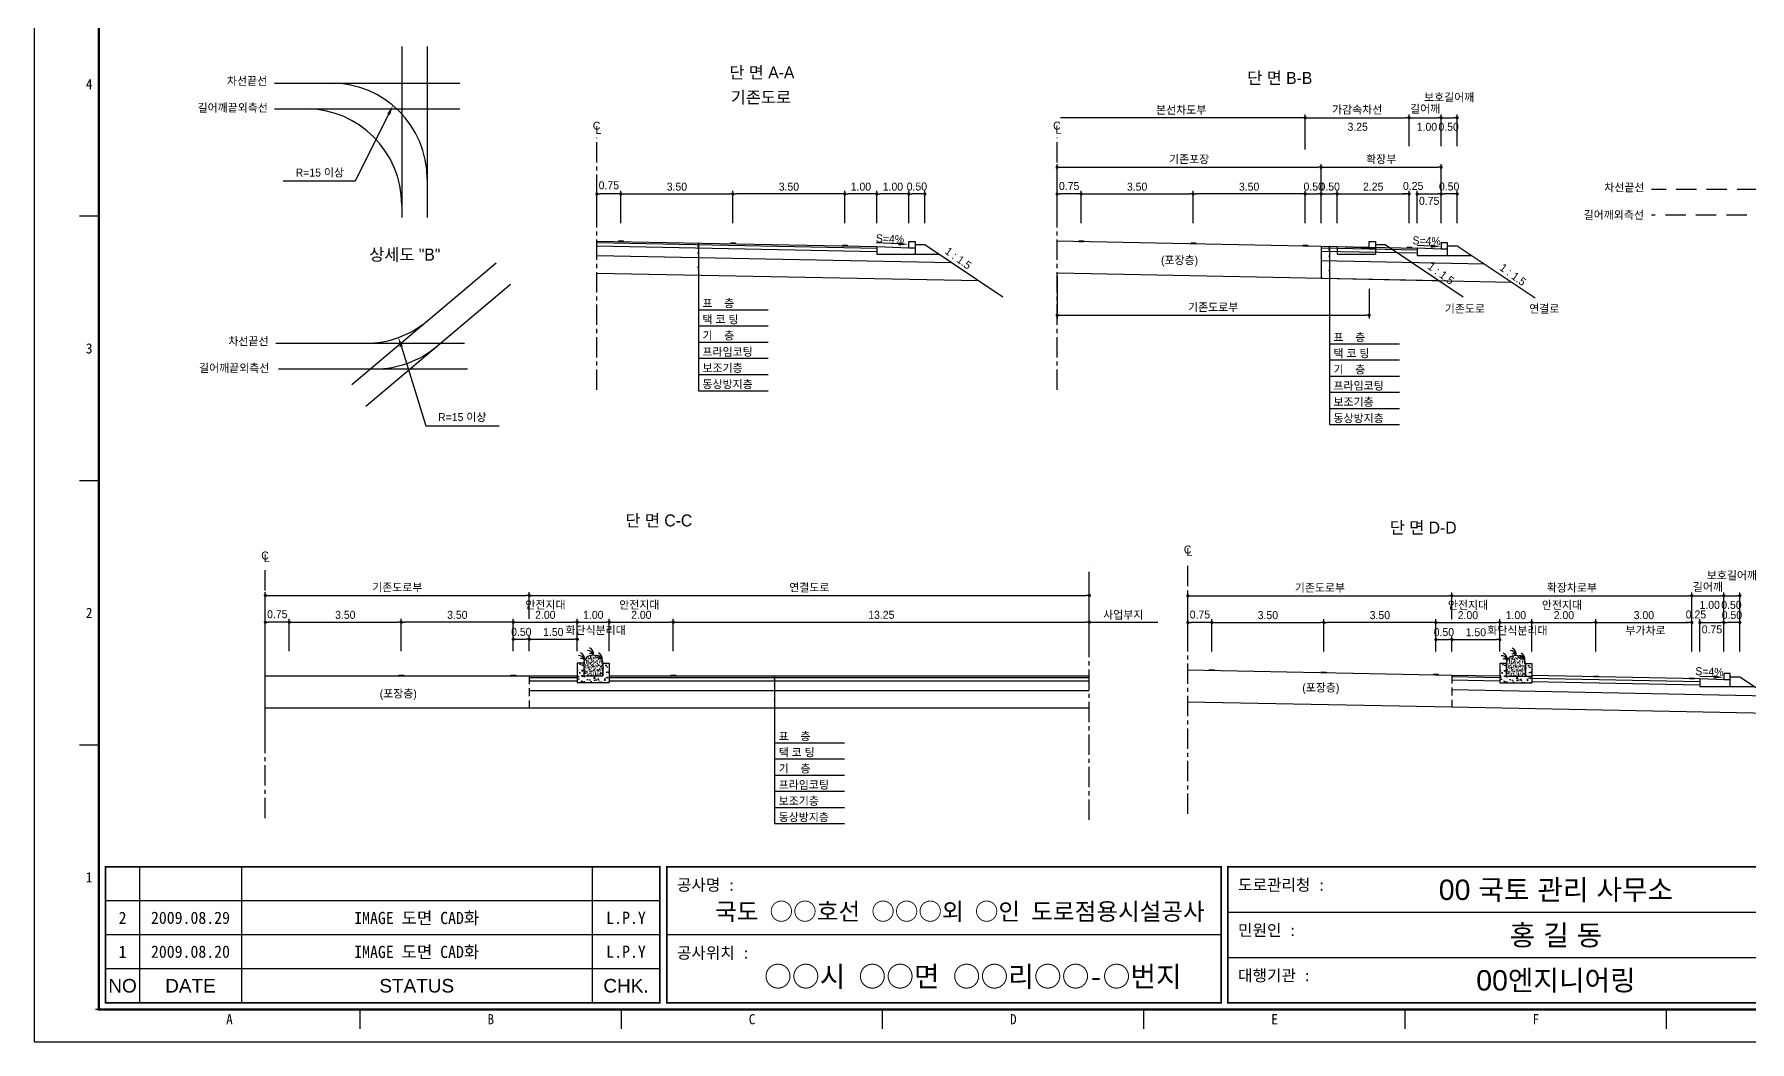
# Model space of a CAD drawing. Header units: millimetres. Extents: x 659 to 1082, y 3 to 303.
# Drawn here: x 658.7 to 926.7, y 3.2 to 160.7 of the extents above; entities that cross this region are included whole.
import ezdxf
from ezdxf.enums import TextEntityAlignment as Align

# ---------------------------------------------------------------- set-up
doc = ezdxf.new("R2010")
doc.units = ezdxf.units.MM
doc.linetypes.add('CENTER', pattern=[50.8, 31.75, -6.35, 6.35, -6.35])
doc.linetypes.add('HIDDEN', pattern=[9.525, 6.35, -3.175])
for name, color, linetype in [('CC-GSTR-0004', 4, 'Continuous'), ('CZ-DIMT-0002', 7, 'Continuous'), ('CZ-EXST-0002', 1, 'Continuous'), ('CZ-LIN1-0007', 7, 'Continuous'), ('CZ-LIN2-0003', 3, 'Continuous'), ('CZ-LINE-0001', 7, 'Continuous'), ('CZ-TEXT-BOX0', 7, 'Continuous'), ('TITLE', 7, 'Continuous')]:
    doc.layers.add(name, color=color, linetype=linetype)
doc.styles.add('견고딕', font='arial.ttf')
doc.styles.add('돋움', font='')
doc.styles.add('돋음체', font='')
doc.styles.get('돋움').set_extended_font_data('Dotum')
doc.styles.get('돋음체').set_extended_font_data('DotumChe')

# ---------------------------------------------------------------- blocks, each defined once
blk = doc.blocks.new('_Dot')
at = {"color": 0, "linetype": 'ByBlock', "lineweight": -2}
blk.add_line((-0.5, 0), (-1, 0), dxfattribs=at)
at = {"color": 0, "linetype": 'ByBlock', "const_width": 0.5}
blk.add_lwpolyline([(-0.25, 0, 1), (0.25, 0, 1)], format="xyb", close=True, dxfattribs=at)

msp = doc.modelspace()

# ---------------------------------------------------------------- hatches: boundary and pattern name
at = {"layer": 'CZ-EXST-0002'}
h = msp.add_hatch(dxfattribs=at)
h.set_pattern_fill('AR-CONC', color=256, scale=0.01, style=0)
h.set_pattern_definition([(50, (-364.5989, 3543.2362), (1.8218467, -0.15939086), [0.1905, -2.0955]), (355, (-364.5989, 3543.2362), (-0.3524283, 1.9105664), [0.1524, -1.6764]), (100.451, (-364.447, 3543.223), (1.469425, 1.7511669), [0.1619, -1.7809]), (46.1842, (-364.5989, 3543.7442), (2.7107904, -0.4204233), [0.28575, -3.14325]), (96.6356, (-364.373, 3543.7092), (2.3740423, 2.4742556), [0.24285, -2.67135]), (351.184, (-364.599, 3543.7442), (2.374046, 2.4742512), [0.2286, -2.5146]), (21, (-364.3449, 3543.6172), (1.5161488, -1.0226552), [0.1905, -2.0955]), (326, (-364.3449, 3543.6172), (0.6180203, 1.8418797), [0.1524, -1.6764]), (71.4514, (-364.2185, 3543.532), (2.1341649, 0.8192286), [0.1619, -1.7809]), (37.5, (-364.5989, 3543.2362), (0.03088603, 0.84555039), [0, -1.65608, 0, -1.7018, 0, -1.68275]), (7.5, (-364.5989, 3543.2362), (0.66819663, 1.00180575), [0, -0.97028, 0, -1.61798, 0, -0.64135]), (327.5, (-365.1653, 3543.2362), (1.35590595, -0.05728744), [0, -0.635, 0, -1.9812, 0, -2.6289]), (317.5, (-365.4193, 3543.2362), (1.4812918, 0.2542649), [0, -0.8255, 0, -1.31572, 0, -1.8669])])
h.paths.add_polyline_path([(748.52, 59.39), (748.52, 62.39), (747.52, 62.39), (747.52, 60.39), (744.52, 60.39), (744.52, 62.39), (743.52, 62.39), (743.52, 59.39)])
h = msp.add_hatch(dxfattribs=at)
h.set_pattern_fill('AR-SAND', color=256, scale=0.01, style=0)
h.set_pattern_definition([(37.5, (-364.5989, 3543.23623), (-0.016000313, 0.489413237), [0, -0.38608, 0, -0.4318, 0, -0.41275]), (7.5, (-364.5989, 3543.2362), (0.44952328, 0.7168251), [0, -0.20828, 0, -0.34798, 0, -0.13335]), (327.5, (-364.9113, 3543.23623), (0.79099237, 0.001437185), [0, -0.127, 0, -0.4572, 0, -0.5969]), (317.5, (-364.9113, 3543.2362), (0.76355645, 0.22292932), [0, -0.0635, 0, -0.29972, 0, -0.3429])])
edge = h.paths.add_edge_path()
edge.add_ellipse((746.02, 62.39), major_axis=(-1.5, 0), ratio=0.829212, start_angle=180, end_angle=360)
edge.add_line((744.52, 62.39), (744.52, 60.39))
edge.add_line((744.52, 60.39), (747.52, 60.39))
edge.add_line((747.52, 60.39), (747.52, 62.39))
h = msp.add_hatch(dxfattribs=at)
h.set_pattern_fill('AR-CONC', color=256, scale=0.01, style=0)
h.set_pattern_definition([(50, (-220.4442, 3543.1909), (1.8218467, -0.15939086), [0.1905, -2.0955]), (355, (-220.4442, 3543.1909), (-0.3524283, 1.9105664), [0.1524, -1.6764]), (100.451, (-220.2924, 3543.1776), (1.469425, 1.7511669), [0.1619, -1.7809]), (46.1842, (-220.4442, 3543.6989), (2.7107904, -0.4204233), [0.28575, -3.14325]), (96.6356, (-220.2183, 3543.6638), (2.3740423, 2.4742556), [0.24285, -2.67135]), (351.184, (-220.4442, 3543.699), (2.374046, 2.4742512), [0.2286, -2.5146]), (21, (-220.1902, 3543.5719), (1.5161488, -1.0226552), [0.1905, -2.0955]), (326, (-220.1902, 3543.5719), (0.6180203, 1.8418797), [0.1524, -1.6764]), (71.4514, (-220.0639, 3543.4867), (2.1341649, 0.8192286), [0.1619, -1.7809]), (37.5, (-220.4442, 3543.1909), (0.03088603, 0.84555039), [0, -1.65608, 0, -1.7018, 0, -1.68275]), (7.5, (-220.4442, 3543.1909), (0.66819663, 1.00180575), [0, -0.97028, 0, -1.61798, 0, -0.64135]), (327.5, (-221.0106, 3543.1909), (1.35590595, -0.05728744), [0, -0.635, 0, -1.9812, 0, -2.6289]), (317.5, (-221.2646, 3543.1909), (1.4812918, 0.2542649), [0, -0.8255, 0, -1.31572, 0, -1.8669])])
h.paths.add_polyline_path([(892.67, 59.34), (892.67, 62.34), (891.67, 62.34), (891.67, 60.34), (888.67, 60.34), (888.67, 62.34), (887.67, 62.34), (887.67, 59.34)])
h = msp.add_hatch(dxfattribs=at)
h.set_pattern_fill('AR-SAND', color=256, scale=0.01, style=0)
h.set_pattern_definition([(37.5, (-220.4442, 3543.19088), (-0.016000313, 0.489413237), [0, -0.38608, 0, -0.4318, 0, -0.41275]), (7.5, (-220.4442, 3543.1909), (0.44952328, 0.7168251), [0, -0.20828, 0, -0.34798, 0, -0.13335]), (327.5, (-220.75663, 3543.19088), (0.79099237, 0.001437185), [0, -0.127, 0, -0.4572, 0, -0.5969]), (317.5, (-220.7566, 3543.1909), (0.76355645, 0.22292932), [0, -0.0635, 0, -0.29972, 0, -0.3429])])
edge = h.paths.add_edge_path()
edge.add_ellipse((890.17, 62.34), major_axis=(-1.5, 0), ratio=0.829212, start_angle=180, end_angle=360)
edge.add_line((888.67, 62.34), (888.67, 60.34))
edge.add_line((888.67, 60.34), (891.67, 60.34))
edge.add_line((891.67, 60.34), (891.67, 62.34))
at = {"layer": 'CZ-LIN1-0007'}
for points in [[(750.7, 128.3), (750.7, 128.43), (749.95, 128.44), (749.95, 128.32)], [(768.2, 127.95), (768.2, 128.08), (767.45, 128.09), (767.45, 127.97)], [(785.7, 127.6), (785.7, 127.73), (784.95, 127.74), (784.95, 127.62)], [(822.62, 128.3), (822.62, 128.43), (821.87, 128.44), (821.87, 128.32)], [(840.12, 127.95), (840.12, 128.08), (839.37, 128.09), (839.37, 127.97)], [(857.62, 127.6), (857.62, 127.73), (856.87, 127.74), (856.87, 127.62)], [(873.87, 127.28), (873.87, 127.4), (873.12, 127.42), (873.12, 127.29)], [(716.39, 60.39), (716.39, 60.52), (715.64, 60.52), (715.64, 60.39)], [(733.89, 60.39), (733.89, 60.52), (733.14, 60.52), (733.14, 60.39)], [(758.89, 60.39), (758.89, 60.52), (758.14, 60.52), (758.14, 60.39)], [(843.05, 61.24), (843.05, 61.36), (842.3, 61.38), (842.3, 61.25)], [(860.55, 60.89), (860.55, 61.01), (859.8, 61.03), (859.8, 60.9)], [(878.05, 60.54), (878.05, 60.66), (877.3, 60.68), (877.3, 60.55)], [(903.05, 60.24), (903.05, 60.36), (902.3, 60.38), (902.3, 60.25)], [(918.05, 59.94), (918.05, 60.06), (917.3, 60.08), (917.3, 59.95)]]:
    msp.add_hatch(color=256, dxfattribs=at).paths.add_polyline_path(points)

# ---------------------------------------------------------------- linework, layer by layer
at = {"color": 0, "linetype": 'ByBlock', "lineweight": -2}
msp.add_line((856.99, 147.65), (856.74, 147.65), dxfattribs=at)
at = {"color": 0, "linetype": 'ByBlock', "const_width": 0.25}
msp.add_lwpolyline([(857.12, 147.65, 1), (857.37, 147.65, 1)], format="xyb", close=True, dxfattribs=at)
at = {"layer": 'CC-GSTR-0004'}
for p, q in [((790.33, 127.51), (790.33, 126.31)), ((790.33, 127.51), (795.33, 127.31)), ((790.33, 126.31), (796.33, 126.31)), ((795.33, 127.31), (795.33, 128.31)), ((795.33, 128.31), (796.33, 128.31)), ((795.33, 127.31), (796.33, 127.31)), ((796.33, 128.31), (796.33, 126.31))]:
    msp.add_line(p, q, dxfattribs=at)
for points in [[(879.49, 127.11), (878.49, 127.11), (874.74, 127.26), (874.74, 126.11), (879.49, 126.11), (879.49, 128.11), (878.49, 128.11), (878.49, 127.11)], [(923.67, 59.77), (922.67, 59.77), (918.92, 59.92), (918.92, 58.77), (923.67, 58.77), (923.67, 60.77), (922.67, 60.77), (922.67, 59.77)]]:
    msp.add_lwpolyline(points, dxfattribs=at)
at = {"layer": 'CZ-EXST-0002'}
for p, q in [((716.08, 158.81), (716.08, 132.03)), ((720.07, 158.81), (720.07, 132.03)), ((696.19, 153.07), (725.14, 153.07)), ((696.19, 149.05), (725.14, 149.05)), ((818.49, 128.39), (862.24, 127.51)), ((862.24, 127.51), (867.24, 127.31)), ((862.24, 127.51), (862.24, 126.31)), ((862.24, 126.31), (868.24, 126.31)), ((867.24, 128.31), (868.24, 128.31)), ((867.24, 127.31), (867.24, 128.31)), ((867.24, 127.31), (868.24, 127.31)), ((868.24, 128.31), (868.24, 126.31)), ((868.24, 127.81), (869.74, 127.81)), ((869.74, 127.81), (881.94, 119.68)), ((708.29, 105.96), (730.84, 124.95)), ((818.49, 123.39), (878.17, 122.19)), ((710.5, 102.59), (733.1, 121.62)), ((696.42, 112.39), (725.9, 112.39)), ((696.83, 108.39), (726.38, 108.39)), ((694.77, 60.39), (736.02, 60.39)), ((880.17, 60.49), (838.92, 61.32)), ((880.17, 55.49), (838.92, 56.32)), ((694.77, 55.39), (736.02, 55.39))]:
    msp.add_line(p, q, dxfattribs=at)
at = {"layer": 'CZ-LIN1-0007'}
for p, q in [((749.95, 128.44), (750.7, 128.43)), ((749.95, 128.32), (750.7, 128.3)), ((750.7, 128.43), (750.7, 128.3)), ((767.45, 128.09), (768.2, 128.08)), ((767.45, 127.97), (768.2, 127.95)), ((768.2, 128.08), (768.2, 127.95)), ((784.95, 127.74), (785.7, 127.73)), ((784.95, 127.62), (785.7, 127.6)), ((785.7, 127.73), (785.7, 127.6)), ((821.87, 128.44), (822.62, 128.43)), ((821.87, 128.32), (822.62, 128.3)), ((822.62, 128.43), (822.62, 128.3)), ((839.37, 128.09), (840.12, 128.08)), ((839.37, 127.97), (840.12, 127.95)), ((840.12, 128.08), (840.12, 127.95)), ((856.87, 127.74), (857.62, 127.73)), ((856.87, 127.62), (857.62, 127.6)), ((857.62, 127.73), (857.62, 127.6)), ((873.12, 127.42), (873.87, 127.4)), ((873.12, 127.29), (873.87, 127.28)), ((873.87, 127.4), (873.87, 127.28)), ((715.64, 60.39), (715.64, 60.52)), ((715.64, 60.52), (716.39, 60.52)), ((716.39, 60.39), (715.64, 60.39)), ((716.39, 60.52), (716.39, 60.39)), ((733.14, 60.39), (733.14, 60.52)), ((733.14, 60.52), (733.89, 60.52)), ((733.89, 60.39), (733.14, 60.39)), ((733.89, 60.52), (733.89, 60.39)), ((758.14, 60.52), (758.89, 60.52)), ((758.14, 60.39), (758.14, 60.52)), ((758.89, 60.39), (758.14, 60.39)), ((758.89, 60.52), (758.89, 60.39)), ((842.3, 61.38), (843.05, 61.36)), ((842.3, 61.25), (842.3, 61.38)), ((843.05, 61.24), (842.3, 61.25)), ((843.05, 61.36), (843.05, 61.24)), ((859.8, 60.9), (859.8, 61.03)), ((859.8, 61.03), (860.55, 61.01)), ((860.55, 60.89), (859.8, 60.9)), ((860.55, 61.01), (860.55, 60.89)), ((877.3, 60.68), (878.05, 60.66)), ((877.3, 60.55), (877.3, 60.68)), ((878.05, 60.54), (877.3, 60.55)), ((878.05, 60.66), (878.05, 60.54)), ((902.3, 60.38), (903.05, 60.36)), ((902.3, 60.25), (902.3, 60.38)), ((903.05, 60.24), (902.3, 60.25)), ((903.05, 60.36), (903.05, 60.24)), ((917.3, 59.95), (917.3, 60.08)), ((917.3, 60.08), (918.05, 60.06)), ((918.05, 59.94), (917.3, 59.95)), ((918.05, 60.06), (918.05, 59.94))]:
    msp.add_line(p, q, dxfattribs=at)
at = {"layer": 'CZ-LIN2-0003'}
for p, q in [((746.58, 128.38), (790.33, 127.51)), ((746.58, 128.13), (790.33, 127.26)), ((746.58, 127.63), (790.33, 126.76)), ((746.58, 126.13), (802, 125.02)), ((796.33, 127.81), (797.83, 127.81)), ((796.33, 126.31), (800.08, 126.31)), ((797.83, 127.81), (810.03, 119.67)), ((859.74, 127.56), (874.74, 127.26)), ((859.74, 127.56), (859.74, 122.56)), ((859.74, 127.31), (874.74, 127.01)), ((859.74, 126.81), (874.74, 126.51)), ((879.49, 127.61), (880.99, 127.61)), ((879.49, 126.11), (883.24, 126.11)), ((880.99, 127.61), (893.19, 119.48)), ((746.58, 123.38), (806.26, 122.19)), ((859.74, 125.31), (885.2, 124.8)), ((859.74, 122.56), (889.46, 121.97)), ((743.52, 62.39), (743.52, 59.39)), ((744.52, 62.39), (743.52, 62.39)), ((744.52, 62.39), (744.52, 60.39)), ((747.52, 62.39), (747.52, 60.39)), ((747.52, 62.39), (748.52, 62.39)), ((748.52, 62.39), (748.52, 59.39)), ((887.67, 62.34), (887.67, 59.34)), ((888.67, 62.34), (887.67, 62.34)), ((888.67, 62.34), (888.67, 60.34)), ((891.67, 62.34), (891.67, 60.34)), ((891.67, 62.34), (892.67, 62.34)), ((892.67, 62.34), (892.67, 59.34)), ((736.02, 60.39), (743.52, 60.39)), ((736.02, 60.14), (743.52, 60.14)), ((736.02, 59.64), (743.52, 59.64)), ((743.52, 59.39), (748.52, 59.39)), ((744.52, 60.39), (747.52, 60.39)), ((748.52, 60.39), (823.52, 60.39)), ((748.52, 60.14), (823.52, 60.14)), ((748.52, 59.64), (823.52, 59.64)), ((887.67, 60.34), (880.17, 60.49)), ((887.67, 60.09), (880.17, 60.24)), ((887.67, 59.59), (880.17, 59.74)), ((887.67, 59.34), (892.67, 59.34)), ((888.67, 60.34), (891.67, 60.34)), ((891.67, 60.34), (892.67, 60.34)), ((918.92, 59.92), (892.67, 60.44)), ((918.92, 59.47), (892.67, 59.99)), ((918.92, 58.97), (892.67, 59.49)), ((923.67, 60.27), (925.17, 60.27)), ((925.17, 60.27), (937.38, 52.13)), ((736.02, 58.14), (823.52, 58.14)), ((929.7, 57.25), (880.17, 58.24)), ((923.67, 58.77), (927.42, 58.77)), ((736.02, 55.39), (823.52, 55.39)), ((933.95, 54.42), (880.17, 55.49))]:
    msp.add_line(p, q, dxfattribs=at)
for centre, radius, start, end in [((705.07, 138.07), 15, 0, 90), ((701.08, 134.05), 15, 0, 90), ((710.45, 127.39), 15, 270, 310.097), ((711.91, 123.39), 15, 270, 310.097), ((745.15, 63.51), 0.88, 7.8639, 92.7752), ((745.04, 63.86), 1, 347.1802, 67.3267), ((889.3, 63.47), 0.88, 7.8639, 92.7752), ((889.2, 63.81), 1, 347.1802, 67.3267), ((743.75, 62.73), 0.88, 7.8639, 92.7752), ((744.21, 62.7), 0.44, 19.771, 124.0366), ((743.65, 63.07), 1, 347.1802, 67.3267), ((745.61, 63.49), 0.44, 19.771, 124.0366), ((746.54, 62.73), 0.88, 7.8639, 92.7752), ((747, 62.7), 0.44, 19.771, 124.0366), ((746.43, 63.07), 1, 347.1802, 67.3267), ((887.91, 62.68), 0.88, 7.8639, 92.7752), ((888.37, 62.66), 0.44, 19.771, 124.0366), ((887.8, 63.03), 1, 347.1802, 67.3267), ((889.76, 63.44), 0.44, 19.771, 124.0366), ((890.7, 62.68), 0.88, 7.8639, 92.7752), ((891.15, 62.66), 0.44, 19.771, 124.0366), ((890.59, 63.03), 1, 347.1802, 67.3267)]:
    msp.add_arc(centre, radius, start, end, dxfattribs=at)
for centre in [(746.02, 62.39), (890.17, 62.34)]:
    msp.add_ellipse(centre, major_axis=(-1.5, 0), ratio=0.829212, start_param=3.141593, end_param=6.283185, dxfattribs=at)
at = {"layer": 'CZ-LINE-0001'}
for p, q in [((856.74, 147.65), (818.99, 147.65)), ((857.24, 142.68), (857.24, 148.15)), ((857.24, 143.18), (857.24, 148.15)), ((857.74, 147.65), (872.99, 147.65)), ((873.49, 143.18), (873.49, 148.15)), ((873.49, 143.18), (873.49, 148.15)), ((873.99, 147.65), (877.99, 147.65)), ((878.49, 143.18), (878.49, 148.15)), ((878.49, 143.18), (878.49, 148.15)), ((878.99, 147.65), (880.49, 147.65)), ((880.99, 143.18), (880.99, 148.15)), ((818.49, 136.23), (818.49, 140.41)), ((818.99, 139.91), (859.24, 139.91)), ((859.74, 136.23), (859.74, 140.41)), ((859.74, 136.23), (859.74, 140.41)), ((860.24, 139.91), (877.99, 139.91)), ((878.49, 136.23), (878.49, 140.41)), ((746.58, 131.18), (746.58, 136.23)), ((749.83, 135.73), (747.08, 135.73)), ((750.33, 131.18), (750.33, 136.23)), ((750.33, 131.18), (750.33, 136.23)), ((750.83, 135.73), (767.33, 135.73)), ((767.83, 131.18), (767.83, 136.23)), ((767.83, 131.18), (767.83, 136.23)), ((784.83, 135.73), (768.33, 135.73)), ((785.33, 131.18), (785.33, 136.23)), ((785.33, 131.18), (785.33, 136.23)), ((789.83, 135.73), (785.83, 135.73)), ((790.33, 131.18), (790.33, 136.23)), ((790.33, 131.18), (790.33, 136.23)), ((794.83, 135.73), (790.83, 135.73)), ((795.33, 131.18), (795.33, 136.23)), ((795.33, 133.62), (795.33, 136.23)), ((797.33, 135.73), (795.83, 135.73)), ((797.83, 131.18), (797.83, 136.23)), ((818.49, 131.18), (818.49, 136.23)), ((821.74, 135.73), (818.99, 135.73)), ((822.24, 131.18), (822.24, 136.23)), ((822.24, 131.18), (822.24, 136.23)), ((822.74, 135.73), (839.24, 135.73)), ((839.74, 131.18), (839.74, 136.23)), ((839.74, 131.18), (839.74, 136.23)), ((856.74, 135.73), (840.24, 135.73)), ((857.24, 131.18), (857.24, 136.23)), ((857.24, 131.18), (857.24, 136.23)), ((857.74, 135.73), (859.24, 135.73)), ((859.74, 131.18), (859.74, 136.23)), ((859.74, 131.18), (859.74, 136.23)), ((860.24, 135.73), (861.74, 135.73)), ((862.24, 131.18), (862.24, 136.23)), ((862.24, 131.18), (862.24, 136.23)), ((862.74, 135.73), (872.99, 135.73)), ((872.99, 135.73), (872.49, 135.73)), ((873.49, 131.18), (873.49, 136.23)), ((873.49, 131.18), (873.49, 136.23)), ((874.74, 131.18), (874.74, 136.23)), ((874.74, 131.18), (874.74, 136.23)), ((875.24, 135.73), (877.99, 135.73)), ((875.24, 135.73), (875.74, 135.73)), ((878.49, 131.18), (878.49, 136.23)), ((878.49, 133.62), (878.49, 136.23)), ((880.49, 135.73), (878.99, 135.73)), ((880.99, 131.18), (880.99, 136.23)), ((762.43, 128.07), (762.43, 104.98)), ((861.02, 127.54), (861.02, 99.68)), ((818.49, 122.89), (818.49, 116.27)), ((867.24, 120.88), (867.24, 116.27)), ((762.43, 117.64), (773.36, 117.64)), ((818.99, 116.77), (866.74, 116.77)), ((762.43, 115.11), (773.36, 115.11)), ((762.43, 112.58), (773.36, 112.58)), ((762.43, 110.05), (773.36, 110.05)), ((861.02, 112.33), (871.96, 112.33)), ((762.43, 107.51), (773.36, 107.51)), ((861.02, 109.8), (871.96, 109.8)), ((861.02, 107.27), (871.96, 107.27)), ((762.43, 104.98), (773.36, 104.98)), ((861.02, 104.74), (871.96, 104.74)), ((861.02, 102.21), (871.96, 102.21)), ((861.02, 99.68), (871.96, 99.68)), ((694.77, 69.3), (694.77, 73.47)), ((695.27, 72.97), (735.52, 72.97)), ((736.02, 69.3), (736.02, 73.47)), ((736.02, 69.3), (736.02, 73.47)), ((736.52, 72.97), (823.02, 72.97)), ((823.52, 69.3), (823.52, 73.47)), ((838.92, 69.25), (838.92, 73.43)), ((839.42, 72.93), (879.67, 72.93)), ((880.17, 69.25), (880.17, 73.43)), ((880.17, 69.25), (880.17, 73.43)), ((880.67, 72.93), (917.17, 72.93)), ((917.67, 69.25), (917.67, 73.43)), ((917.67, 68.45), (917.67, 73.43)), ((918.17, 72.93), (922.17, 72.93)), ((922.67, 68.45), (922.67, 73.43)), ((922.67, 68.45), (922.67, 73.43)), ((923.17, 72.93), (924.67, 72.93)), ((925.17, 68.45), (925.17, 73.43)), ((694.77, 49.21), (694.77, 69.62)), ((694.77, 64.25), (694.77, 69.3)), ((698.02, 68.8), (695.27, 68.8)), ((698.52, 64.25), (698.52, 69.3)), ((698.52, 64.25), (698.52, 69.3)), ((699.02, 68.8), (715.52, 68.8)), ((716.02, 64.25), (716.02, 69.3)), ((716.02, 64.25), (716.02, 69.3)), ((733.02, 68.8), (716.52, 68.8)), ((733.52, 64.25), (733.52, 69.3)), ((733.52, 64.25), (733.52, 69.3)), ((734.02, 68.8), (743.02, 68.8)), ((743.52, 64.25), (743.52, 69.3)), ((743.52, 64.25), (743.52, 69.3)), ((744.02, 68.8), (748.02, 68.8)), ((748.52, 64.25), (748.52, 69.3)), ((748.52, 64.25), (748.52, 69.3)), ((749.02, 68.8), (758.02, 68.8)), ((758.52, 64.25), (758.52, 69.3)), ((758.52, 64.25), (758.52, 69.3)), ((759.02, 68.8), (823.02, 68.8)), ((823.52, 64.25), (823.52, 69.3)), ((823.52, 68.8), (834.24, 68.8)), ((838.92, 64.2), (838.92, 69.25)), ((842.17, 68.75), (839.42, 68.75)), ((842.67, 64.2), (842.67, 69.25)), ((842.67, 64.2), (842.67, 69.25)), ((843.17, 68.75), (859.67, 68.75)), ((860.17, 64.2), (860.17, 69.25)), ((860.17, 64.2), (860.17, 69.25)), ((877.17, 68.75), (860.67, 68.75)), ((877.67, 64.2), (877.67, 69.25)), ((877.67, 64.2), (877.67, 69.25)), ((878.17, 68.75), (887.17, 68.75)), ((887.67, 64.2), (887.67, 69.25)), ((887.67, 64.2), (887.67, 69.25)), ((888.17, 68.75), (892.17, 68.75)), ((892.67, 64.2), (892.67, 69.25)), ((892.67, 64.2), (892.67, 69.25)), ((893.17, 68.75), (902.17, 68.75)), ((902.67, 64.2), (902.67, 69.25)), ((902.67, 64.2), (902.67, 69.25)), ((903.17, 68.75), (917.17, 68.75)), ((917.17, 68.75), (916.67, 68.75)), ((917.67, 64.2), (917.67, 69.25)), ((917.67, 64.2), (917.67, 69.25)), ((918.92, 64.2), (918.92, 69.25)), ((918.92, 64.2), (918.92, 69.25)), ((919.42, 68.75), (919.92, 68.75)), ((919.42, 68.75), (922.17, 68.75)), ((922.67, 64.2), (922.67, 69.25)), ((922.67, 66.64), (922.67, 69.25)), ((924.67, 68.75), (923.17, 68.75)), ((925.17, 64.2), (925.17, 69.25)), ((733.52, 64.25), (733.52, 66.62)), ((734.02, 66.12), (735.52, 66.12)), ((736.02, 64.25), (736.02, 66.62)), ((736.02, 64.25), (736.02, 66.62)), ((736.52, 66.12), (743.02, 66.12)), ((743.52, 64.25), (743.52, 66.62)), ((877.67, 64.2), (877.67, 66.57)), ((878.17, 66.07), (879.67, 66.07)), ((880.17, 64.2), (880.17, 66.57)), ((880.17, 64.2), (880.17, 66.57)), ((880.67, 66.07), (887.17, 66.07)), ((887.67, 64.2), (887.67, 66.57)), ((774.34, 60.39), (774.34, 37.31)), ((774.34, 49.96), (785.27, 49.96)), ((774.34, 47.43), (785.27, 47.43)), ((774.34, 44.9), (785.27, 44.9)), ((774.34, 42.37), (785.27, 42.37)), ((774.34, 39.84), (785.27, 39.84)), ((774.34, 37.31), (785.27, 37.31))]:
    msp.add_line(p, q, dxfattribs=at)
at = {"layer": 'CZ-LINE-0001', "linetype": 'CENTER', "ltscale": 0.1}
for p, q in [((746.58, 105.11), (746.58, 144.49)), ((818.49, 105.11), (818.49, 144.49)), ((838.92, 38.85), (838.92, 78.23)), ((694.77, 38.17), (694.77, 77.55)), ((823.52, 37.92), (823.52, 77.3))]:
    msp.add_line(p, q, dxfattribs=at)
at = {"layer": 'CZ-LINE-0001', "linetype": 'HIDDEN', "ltscale": 0.5}
for p, q in [((927.91, 136.41), (911.38, 136.41)), ((950.04, 132.41), (911.38, 132.41))]:
    msp.add_line(p, q, dxfattribs=at)
at = {"layer": 'CZ-LINE-0001', "linetype": 'HIDDEN', "ltscale": 0.2}
for p, q in [((736.02, 60.39), (736.02, 55.39)), ((880.17, 60.49), (880.17, 55.49))]:
    msp.add_line(p, q, dxfattribs=at)
at = {"layer": 'CZ-LINE-0001'}
for points in [[(714.04, 148.19), (708.82, 137.72), (697.58, 137.72)], [(793.7, 127.93), (790.2, 128.07)], [(876.88, 127.58), (874.74, 127.67)], [(716.03, 111.86), (719.83, 99.49), (731.32, 99.49)], [(921.07, 60.24), (918.93, 60.33)]]:
    msp.add_lwpolyline(points, dxfattribs=at)
at = {"layer": 'CZ-LINE-0001', "linetype": 'ByBlock'}
for centre, start, end in [((762.42, 127.32), 0, 180), ((762.42, 127.32), 0, 180), ((762.42, 127.32), 180, 0), ((762.42, 127.32), 180, 0), ((762.42, 126.52), 0, 180), ((762.42, 126.52), 0, 180), ((762.42, 126.52), 180, 0), ((762.42, 126.52), 180, 0), ((762.43, 128.01), 0, 180), ((762.43, 128.01), 0, 180), ((762.43, 128.01), 180, 0), ((762.43, 128.01), 180, 0), ((762.43, 127.8), 0, 180), ((762.43, 127.8), 0, 180), ((762.43, 127.8), 180, 0), ((762.43, 127.8), 180, 0), ((762.43, 127.57), 0, 180), ((762.43, 127.57), 0, 180), ((762.43, 127.57), 180, 0), ((762.43, 127.57), 180, 0), ((861.02, 125.99), 0, 180), ((861.02, 125.99), 0, 180), ((861.02, 125.99), 180, 0), ((861.02, 125.99), 180, 0), ((762.42, 124.28), 0, 180), ((762.42, 124.28), 0, 180), ((762.42, 124.28), 180, 0), ((762.42, 124.28), 180, 0), ((774.34, 60.33), 0, 180), ((774.34, 60.33), 0, 180), ((774.34, 60.33), 180, 0), ((774.34, 60.33), 180, 0), ((774.34, 60.13), 0, 180), ((774.34, 60.13), 0, 180), ((774.34, 60.13), 180, 0), ((774.34, 60.13), 180, 0), ((774.34, 59.89), 0, 180), ((774.34, 59.89), 0, 180), ((774.34, 59.89), 180, 0), ((774.34, 59.89), 180, 0), ((774.33, 59.64), 0, 180), ((774.33, 59.64), 0, 180), ((774.33, 59.64), 180, 0), ((774.33, 59.64), 180, 0), ((774.33, 58.84), 0, 180), ((774.33, 58.84), 0, 180), ((774.33, 58.84), 180, 0), ((774.33, 58.84), 180, 0), ((774.33, 56.61), 0, 180), ((774.33, 56.61), 0, 180), ((774.33, 56.61), 180, 0), ((774.33, 56.61), 180, 0)]:
    msp.add_arc(centre, 0.0625, start, end, dxfattribs=at)
at = {"layer": 'CZ-LINE-0001'}
for centre, start, end in [((861.02, 127.48), 0, 180), ((861.02, 127.48), 0, 180), ((861.02, 127.48), 180, 0), ((861.02, 127.48), 180, 0), ((861.02, 127.28), 0, 180), ((861.02, 127.28), 0, 180), ((861.02, 127.28), 180, 0), ((861.02, 127.28), 180, 0), ((861.02, 127.04), 0, 180), ((861.02, 127.04), 0, 180), ((861.02, 127.04), 180, 0), ((861.02, 127.04), 180, 0), ((861.02, 126.79), 0, 180), ((861.02, 126.79), 0, 180), ((861.02, 126.79), 180, 0), ((861.02, 126.79), 180, 0), ((861.02, 123.76), 0, 180), ((861.02, 123.76), 0, 180), ((861.02, 123.76), 180, 0), ((861.02, 123.76), 180, 0)]:
    msp.add_arc(centre, 0.0625, start, end, dxfattribs=at)
for points in [[(713.82, 148.31), (714.71, 149.54), (714.27, 148.08)], [(793.71, 128.18), (795.2, 127.87), (793.69, 127.68)], [(876.89, 127.83), (878.38, 127.52), (876.87, 127.33)], [(715.79, 111.79), (715.59, 113.3), (716.27, 111.94)], [(921.08, 60.49), (922.57, 60.18), (921.06, 59.99)]]:
    msp.add_solid(points, dxfattribs=at)
at = {"layer": 'TITLE', "color": 7, "linetype": 'Continuous'}
for p, q in [((668.76, 132.24), (665.74, 132.24)), ((668.76, 90.91), (665.74, 90.91)), ((668.76, 49.59), (665.74, 49.59)), ((709.58, 5.23), (709.58, 8.26)), ((750.41, 5.23), (750.41, 8.26)), ((791.23, 5.23), (791.23, 8.26)), ((832.06, 5.23), (832.06, 8.26)), ((872.88, 5.23), (872.88, 8.26)), ((913.71, 5.23), (913.71, 8.26))]:
    msp.add_line(p, q, dxfattribs=at)
at = {"layer": 'TITLE', "ltscale": 150}
for p, q in [((675.13, 30.54), (675.13, 9.32)), ((691.04, 30.54), (691.04, 9.32)), ((745.82, 30.54), (745.82, 9.32)), ((756.43, 25.23), (669.82, 25.23)), ((845.16, 23.47), (931.77, 23.47)), ((756.43, 19.93), (669.82, 19.93)), ((844.1, 19.93), (757.49, 19.93)), ((845.16, 16.39), (931.77, 16.39)), ((756.43, 14.62), (669.82, 14.62))]:
    msp.add_line(p, q, dxfattribs=at)
at = {"layer": 'TITLE'}
msp.add_line((1077.12, 8.26), (668.26, 8.26), dxfattribs=at)
msp.add_lwpolyline([(658.68, 3.22), (1082.04, 3.22), (1082.04, 302.6), (658.68, 302.6)], close=True, dxfattribs=at)
at = {"layer": 'TITLE', "linetype": 'Continuous', "const_width": 0.403}
msp.add_lwpolyline([(668.76, 8.26), (668.76, 297.56), (1077.01, 297.56), (1077.01, 8.26)], close=True, dxfattribs=at)
at = {"layer": 'TITLE', "ltscale": 150, "const_width": 0.265}
for points in [[(669.82, 30.54), (756.43, 30.54), (756.43, 9.32), (669.82, 9.32)], [(757.49, 30.54), (844.1, 30.54), (844.1, 9.32), (757.49, 9.32)], [(931.77, 9.32), (845.16, 9.32), (845.16, 30.54), (931.77, 30.54)]]:
    msp.add_lwpolyline(points, close=True, dxfattribs=at)

# ---------------------------------------------------------------- block references
at = {"layer": 'CZ-LINE-0001', "xscale": 0.5, "yscale": 0.5, "zscale": 0.5, "rotation": 180}
for p in [(857.24, 147.65), (873.49, 147.65), (878.49, 147.65), (818.49, 139.91), (859.74, 139.91), (746.58, 135.73), (750.33, 135.73), (767.83, 135.73), (785.33, 135.73), (790.33, 135.73), (795.33, 135.73), (818.49, 135.73), (822.24, 135.73), (839.74, 135.73), (857.24, 135.73), (859.74, 135.73), (862.24, 135.73), (874.74, 135.73), (874.74, 135.73), (878.49, 135.73), (818.49, 116.77), (694.77, 72.97), (736.02, 72.97), (838.92, 72.93), (880.17, 72.93), (917.67, 72.93), (922.67, 72.93), (694.77, 68.8), (698.52, 68.8), (716.02, 68.8), (733.52, 68.8), (743.52, 68.8), (748.52, 68.8), (758.52, 68.8), (838.92, 68.75), (842.67, 68.75), (860.17, 68.75), (877.67, 68.75), (887.67, 68.75), (892.67, 68.75), (902.67, 68.75), (918.92, 68.75), (918.92, 68.75), (922.67, 68.75), (733.52, 66.12), (736.02, 66.12), (877.67, 66.07), (880.17, 66.07)]:
    msp.add_blockref('_Dot', p, dxfattribs=at)
at = {"layer": 'CZ-LINE-0001', "xscale": 0.5, "yscale": 0.5, "zscale": 0.5}
for p in [(873.49, 147.65), (878.49, 147.65), (880.99, 147.65), (859.74, 139.91), (878.49, 139.91), (750.33, 135.73), (767.83, 135.73), (785.33, 135.73), (790.33, 135.73), (795.33, 135.73), (797.83, 135.73), (822.24, 135.73), (839.74, 135.73), (857.24, 135.73), (859.74, 135.73), (862.24, 135.73), (873.49, 135.73), (873.49, 135.73), (878.49, 135.73), (880.99, 135.73), (867.24, 116.77), (736.02, 72.97), (823.52, 72.97), (880.17, 72.93), (917.67, 72.93), (922.67, 72.93), (925.17, 72.93), (698.52, 68.8), (716.02, 68.8), (733.52, 68.8), (743.52, 68.8), (748.52, 68.8), (758.52, 68.8), (823.52, 68.8), (842.67, 68.75), (860.17, 68.75), (877.67, 68.75), (887.67, 68.75), (892.67, 68.75), (902.67, 68.75), (917.67, 68.75), (917.67, 68.75), (922.67, 68.75), (925.17, 68.75), (736.02, 66.12), (743.52, 66.12), (880.17, 66.07), (887.67, 66.07)]:
    msp.add_blockref('_Dot', p, dxfattribs=at)

# ---------------------------------------------------------------- texts
at = {"layer": 'CZ-DIMT-0002', "style": '돋움'}
for s, p in [('차선끝선', (691.92, 153.4)), ('길어깨끝외측선', (689.68, 149.21)), ('C', (746.54, 146.41)), ('L', (746.8, 145.75)), ('C', (818.45, 146.41)), ('L', (818.71, 145.76)), ('R=15 이상', (703.29, 139.08)), ('차선끝선', (907.11, 136.75)), ('차선끝선', (692.14, 112.72)), ('길어깨끝외측선', (689.91, 108.52)), ('R=15 이상', (725.54, 100.85)), ('C', (838.88, 80.15)), ('C', (694.73, 79.22)), ('L', (694.99, 78.82)), ('L', (839.14, 79.75))]:
    msp.add_text(s, height=1.25, dxfattribs=at).set_placement(p, align=Align.MIDDLE_CENTER)
for s, p in [('3.25', (863.86, 145.61)), ('1.00', (874.68, 145.61)), ('0.50', (878.07, 145.61)), ('길어깨외측선', (900.76, 131.84)), ('(포장층)', (834.72, 124.77)), ('표    층', (763.08, 118.03)), ('기존도로', (879.06, 117.17)), ('연결로', (892.25, 117.17)), ('택 코 팅', (763.08, 115.5)), ('기    층', (763.08, 112.97)), ('표    층', (861.67, 112.72)), ('프라임코팅', (763.08, 110.44)), ('택 코 팅', (861.67, 110.19)), ('보조기층', (763.08, 107.9)), ('기    층', (861.67, 107.66)), ('동상방지층', (763.08, 105.37)), ('프라임코팅', (861.67, 105.13)), ('보조기층', (861.67, 102.6)), ('동상방지층', (861.67, 100.06)), ('안전지대', (735.4, 70.89)), ('안전지대', (750.07, 70.89)), ('사업부지', (825.68, 69.33)), ('안전지대', (879.55, 70.85)), ('안전지대', (894.22, 70.85)), ('1.00', (918.86, 70.88)), ('0.50', (922.26, 70.88)), ('화단식분리대', (741.67, 66.92)), ('화단식분리대', (885.7, 66.87)), ('부가차로', (907.28, 66.87)), ('(포장층)', (856.8, 57.94)), ('(포장층)', (712.65, 57.01)), ('표    층', (774.99, 50.35)), ('택 코 팅', (774.99, 47.82)), ('기    층', (774.99, 45.29)), ('프라임코팅', (774.99, 42.76)), ('보조기층', (774.99, 40.23)), ('동상방지층', (774.99, 37.7))]:
    msp.add_text(s, height=1.25, dxfattribs=at).set_placement(p)
for s, rotation, p in [('S=4%', 357.7094, (792.38, 128.73)), ('S=4%', 357.7094, (876.22, 128.41)), ('1 : 1.5', 323.8881, (803.04, 125.7)), ('1 : 1.5', 323.8881, (878.46, 123.32)), ('1 : 1.5', 323.8881, (889.71, 123.12)), ('S=4%', 357.7094, (920.41, 61.07))]:
    msp.add_text(s, height=1.25, rotation=rotation, dxfattribs=at).set_placement(p, align=Align.MIDDLE_CENTER)
at = {"layer": 'CZ-DIMT-0002', "insert": (837.87, 148.8), "char_height": 1.25, "attachment_point": 5, "style": '돋움'}
msp.add_mtext('본선차도부', dxfattribs=at)
at = {"layer": 'CZ-LINE-0001', "char_height": 1.25, "attachment_point": 5, "style": '돋움'}
for s, insert in [('\\A1;보호길어깨', (879.74, 150.77)), ('\\A1;가감속차선', (865.37, 148.85)), ('\\A1;길어깨', (875.99, 148.98)), ('\\A1;기존포장', (839.12, 141.1)), ('\\A1;확장부', (869.12, 141.1)), ('\\A1;0.75', (748.45, 137.09)), ('\\A1;3.50', (759.08, 136.87)), ('\\A1;3.50', (776.58, 136.87)), ('\\A1;1.00', (787.83, 136.87)), ('\\A1;1.00', (792.83, 136.87)), ('\\A1;0.50', (796.58, 136.89)), ('\\A1;0.75', (820.37, 136.97)), ('\\A1;3.50', (830.99, 136.87)), ('\\A1;3.50', (848.49, 136.87)), ('\\A1;0.50', (858.58, 136.88)), ('\\A1;0.50', (861.08, 136.88)), ('\\A1;2.25', (867.87, 136.87)), ('\\A1;0.25', (874.12, 136.98)), ('\\A1;0.50', (879.74, 136.9)), ('\\A1;0.75', (876.62, 134.65)), ('\\A1;기존도로부', (842.87, 117.96)), ('\\A1;길어깨', (920.17, 74.25)), ('\\A1;보호길어깨', (923.92, 76.04)), ('\\A1;기존도로부', (715.39, 74.17)), ('\\A1;연결도로', (779.77, 74.16)), ('\\A1;기존도로부', (859.55, 74.12)), ('\\A1;확장차로{\\fGulimChe|b0|i0|c129|p32;부}', (898.92, 74.12)), ('\\A1;0.75', (696.64, 70.04)), ('\\A1;3.50', (707.27, 69.94)), ('\\A1;3.50', (724.77, 69.94)), ('\\A1;2.00', (738.52, 69.94)), ('\\A1;1.00', (746.02, 69.94)), ('\\A1;2.00', (753.52, 69.94)), ('\\A1;13.25', (791.02, 69.94)), ('\\A1;0.75', (840.8, 69.99)), ('\\A1;3.50', (851.42, 69.89)), ('\\A1;3.50', (868.92, 69.89)), ('\\A1;2.00', (882.67, 69.89)), ('\\A1;1.00', (890.17, 69.89)), ('\\A1;2.00', (897.67, 69.89)), ('\\A1;3.00', (910.17, 69.89)), ('\\A1;0.25', (918.3, 70)), ('\\A1;0.50', (923.92, 69.92)), ('\\A1;0.50', (734.77, 67.28)), ('\\A1;1.50', (739.77, 67.26)), ('\\A1;0.50', (878.92, 67.24)), ('\\A1;1.50', (883.92, 67.22)), ('\\A1;0.75', (920.8, 67.67))]:
    msp.add_mtext(s, dxfattribs=dict(at, insert=insert))
at = {"layer": 'CZ-TEXT-BOX0', "style": '돋움'}
for s, p in [('단 면 A-A', (772.36, 154.73)), ('단 면 B-B', (853.28, 153.87)), ('기존도로', (772.21, 150.84)), ('상세도 "B"', (716.57, 126.26)), ('단 면 C-C', (756.26, 84.7)), ('단 면 D-D', (875.69, 83.59))]:
    msp.add_text(s, height=1.875, dxfattribs=at).set_placement(p, align=Align.MIDDLE_CENTER)
at = {"layer": 'TITLE', "color": 3, "linetype": 'Continuous', "style": '돋음체'}
for s, p in [('4', (667.25, 152.91)), ('3', (667.25, 111.58)), ('2', (667.25, 70.26)), ('1', (667.25, 28.93)), ('A', (689.17, 6.74)), ('B', (730, 6.74)), ('C', (770.82, 6.74)), ('D', (811.65, 6.74)), ('E', (852.47, 6.74)), ('F', (893.29, 6.74))]:
    msp.add_text(s, height=1.59, dxfattribs=at).set_placement(p, align=Align.MIDDLE)
at = {"layer": 'TITLE', "style": '돋음체'}
for s, p in [('공사명 : ', (759.08, 26.83)), ('도로관리청 :', (846.75, 26.83)), ('민원인 :', (846.75, 19.75)), ('공사위치 :', (759.08, 16.21)), ('대행기관 :', (846.75, 12.68))]:
    msp.add_text(s, height=1.804, dxfattribs=at).set_placement(p)
at = {"layer": 'TITLE', "color": 7, "linetype": 'Continuous'}
for s, height, style, p in [('00 국토 관리 사무소', 3.1832, '견고딕', (896.43, 27)), ('국도 ○○호선 ○○○외 ○인 도로점용시설공사', 2.7, '돋음체', (803.3, 23.61)), ('홍 길 동', 3.183, '견고딕', (896.43, 19.93)), ('○○시 ○○면 ○○리○○-○번지', 3.1832, '돋음체', (805.32, 13.45)), ('00엔지니어링', 3.183, '견고딕', (896.43, 12.85))]:
    msp.add_text(s, height=height, dxfattribs=dict(at, style=style)).set_placement(p, align=Align.MIDDLE)
at = {"layer": 'TITLE', "color": 1, "linetype": 'Continuous', "style": '돋음체'}
msp.add_text('2', height=1.91, dxfattribs=at).set_placement((672.47, 22.58), align=Align.MIDDLE)
at = {"layer": 'TITLE', "linetype": 'Continuous'}
for s, height, style, p in [('2009.08.29', 1.91, '돋음체', (683.08, 22.58)), ('L.P.Y', 1.91, '돋음체', (751.13, 22.58)), ('1', 1.91, '돋음체', (672.47, 17.28)), ('2009.08.20', 1.91, '돋음체', (683.08, 17.28)), ('L.P.Y', 1.91, '돋음체', (751.13, 17.28)), ('NO', 2.122, '견고딕', (672.47, 11.97)), ('DATE', 2.122, '견고딕', (683.08, 11.97)), ('STATUS', 2.122, '견고딕', (718.43, 11.97)), ('CHK.', 2.122, '견고딕', (751.13, 11.97))]:
    msp.add_text(s, height=height, dxfattribs=dict(at, style=style)).set_placement(p, align=Align.MIDDLE)
at = {"layer": 'TITLE', "style": '돋음체'}
for p in [(718.43, 22.58), (718.43, 17.28)]:
    msp.add_text('IMAGE 도면 CAD화', height=1.9099, dxfattribs=at).set_placement(p, align=Align.MIDDLE)

doc.saveas('drawing.dxf')
